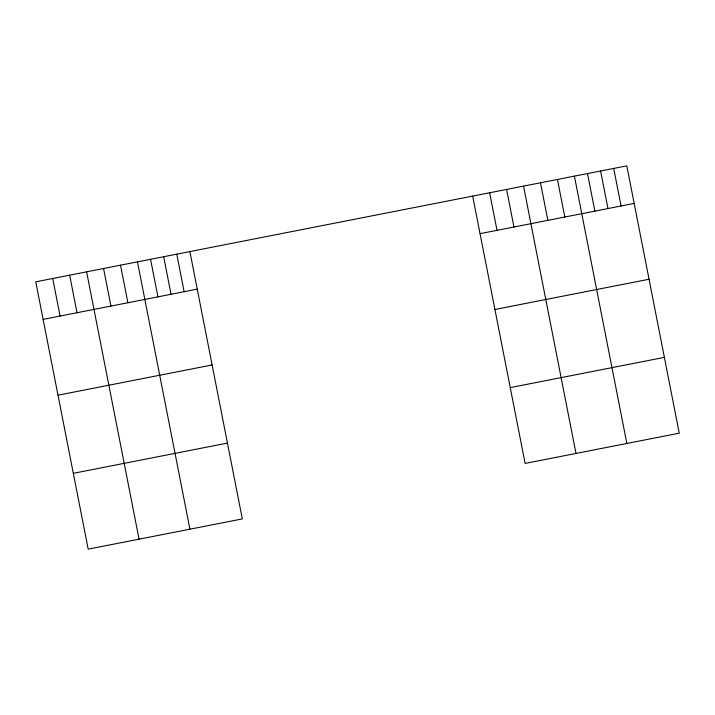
<?xml version="1.0" encoding="UTF-8"?>
<svg xmlns="http://www.w3.org/2000/svg" width="715" height="715" viewBox="0 0 715 715"><rect width="100%" height="100%" fill="white"/><g stroke="black" fill="none" stroke-linecap="round" stroke-linejoin="round"><path stroke-width="1.07" d="M43.123 319.382L197.242 289.146M480.051 233.662L634.169 203.418M57.995 395.198L212.123 364.963M494.923 309.479L649.05 279.243M73.323 473.321L227.45 443.086M510.251 387.602L664.378 357.366M613.702 168.427L621.067 205.992M600.6 170.992L607.973 208.557M587.498 173.566L594.871 211.131M574.395 176.131L626.849 443.47M557.45 179.465L564.814 217.029M540.495 182.79L547.86 220.354M523.541 186.115L575.986 453.444M506.586 189.439L513.951 227.004M489.632 192.764L497.005 230.328M472.678 196.089L525.123 463.427L679.25 433.183L626.805 165.853L35.75 281.817L88.195 549.147L242.322 518.911L189.877 251.573M176.775 254.147L184.139 291.711M163.672 256.721L171.046 294.285M150.57 259.286L157.944 296.85M137.468 261.86L189.922 529.189M120.522 265.185L127.887 302.749M103.568 268.509L110.932 306.074M86.613 271.834L139.059 539.164M69.659 275.159L77.023 312.723M52.704 278.484L60.078 316.057"/></g></svg>
